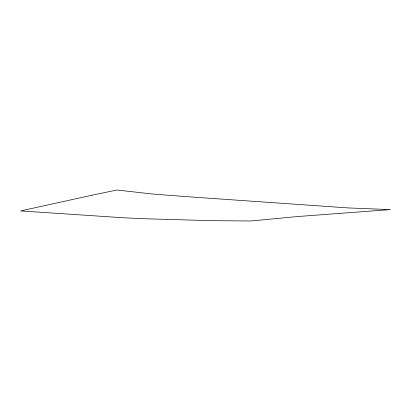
<?xml version="1.0" encoding="UTF-8"?>
<svg xmlns="http://www.w3.org/2000/svg" width="411" height="411" viewBox="0 0 411 411"><rect width="100%" height="100%" fill="white"/><g stroke="black" fill="none" stroke-linecap="round" stroke-linejoin="round"><path stroke-width="0.62" d="M92.115 195.194L20.55 210.93L124.451 217.83L147.929 218.852L212.446 220.681L250.761 220.984L297.908 216.515L390.45 209.6L348.43 207.94L185.628 196.586L152.142 193.982L116.945 190.016L92.115 195.194"/></g></svg>
